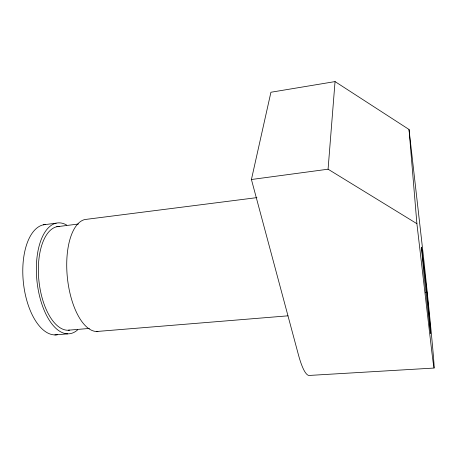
<?xml version="1.0" encoding="UTF-8"?>
<svg xmlns="http://www.w3.org/2000/svg" width="457" height="457" viewBox="0 0 457 457"><rect width="100%" height="100%" fill="white"/><g stroke="black" fill="none" stroke-linecap="round" stroke-linejoin="round"><path stroke-width="0.69" d="M335.044 81.592L409.026 129.474L421.891 242.724A78.09 0.983 84.1 0 1 432.756 348.674A78.09 0.983 84.1 0 1 431.06 345.298L416.898 223.684L328.075 169.204L335.044 81.592L270.927 92.245L251.424 179.51L298.278 354.238A74.668 12.876 84.7 0 0 309.835 375.408L434.15 368.045M251.424 179.51L328.075 169.204M43.318 224.821L56.148 223.187M256.925 197.618L84.859 219.531A56.382 24.878 84 0 0 67.573 279.438A56.382 24.878 84 0 0 97.889 331.456M56.748 226.746L78.45 224.016M425.45 292.366L426.867 292.246L427.975 303.134A43.604 0.548 84.1 0 1 430.585 332.068L430.591 333.484L424.039 275.228A43.604 0.548 84.1 0 1 421.56 247.123L426.867 292.246M89.383 328.44L67.59 330.257A52.144 24.946 84 0 1 38.685 278.227A52.144 24.946 84 0 1 59.347 226.409M54.851 334.918L67.745 333.861M96.587 331.502L287.95 315.833M409.026 129.474L416.898 223.684M69.55 330.154A52.144 24.946 84 0 1 68.247 330.257M77.621 329.874A55.737 26.677 84 0 1 36.977 281.158A55.737 26.677 84 0 1 66.636 225.033M57.462 334.701A55.446 27.466 84 0 1 23.461 283.237A55.446 27.466 84 0 1 45.26 224.524"/></g></svg>
